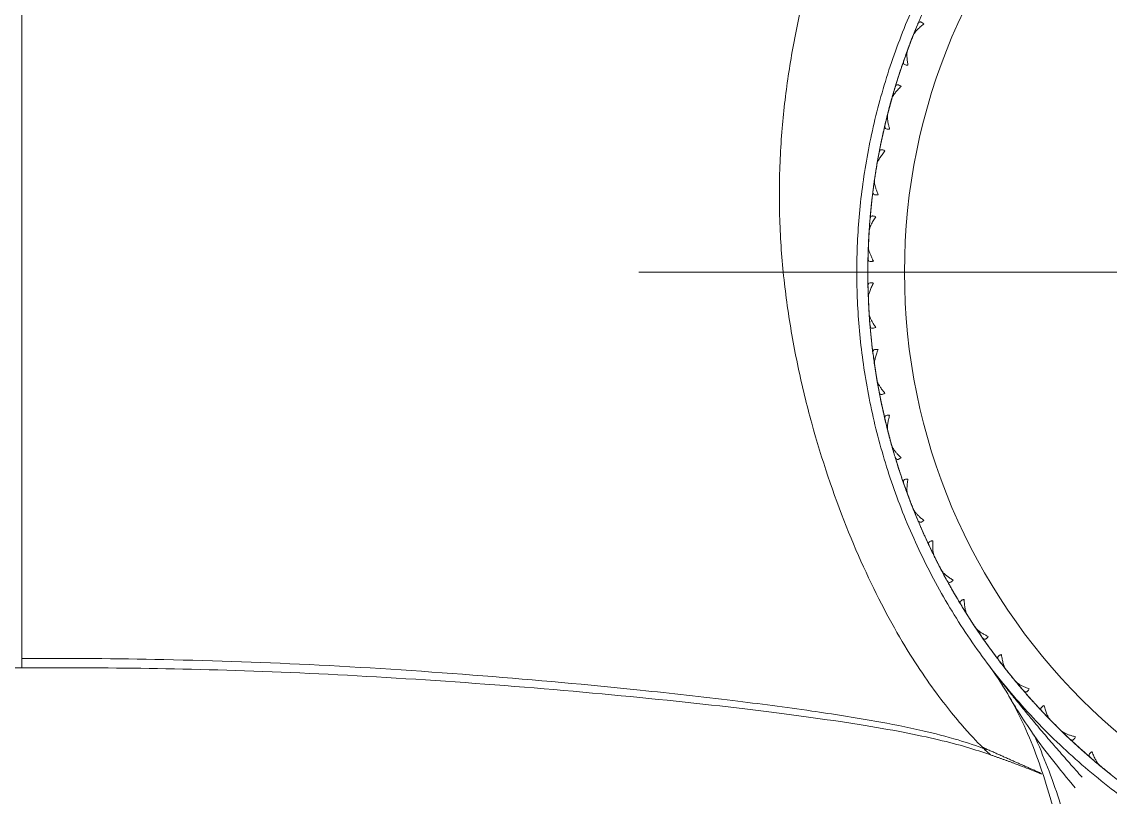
# Model space of a CAD drawing. Extents: x 6453 to 7582, y 0 to 827.
# Drawn here: x 7103.49 to 7133.19, y 202.93 to 224.1 of the extents above; entities that cross this region are included whole.
import ezdxf

# ---------------------------------------------------------------- set-up
doc = ezdxf.new("R2010")
doc.units = 0
doc.header["$LTSCALE"] = 30
doc.header["$MEASUREMENT"] = 0
doc.linetypes.add('CENTER', pattern=[2, 1.25, -0.25, 0.25, -0.25])
doc.layers.add('1', color=7, linetype='CONTINUOUS')
doc.layers.add('DEF_LAYER_ASSEM_MEMBER', color=7, linetype='CONTINUOUS')

msp = doc.modelspace()

# ---------------------------------------------------------------- linework, layer by layer
at = {"layer": '1', "color": 7, "linetype": 'Continuous', "lineweight": 13}
msp.add_line((7127.572, 217.263), (7126.572, 217.263), dxfattribs=at)
for start, end in [(0, 180), (180, 0)]:
    msp.add_arc((7144.072, 217.263), 16.5, start, end, dxfattribs=at)
at = {"layer": '1', "color": 7, "linetype": 'Continuous', "lineweight": 18}
for start, end in [(157.3819, 196.605), (197.1478, 202.6519), (203.1384, 204.9862), (205.3884, 208.6087), (209.1487, 216.8494), (217.3894, 220.6097), (221.1469, 222.975), (223.3463, 232.6106)]:
    msp.add_arc((7144.072, 217.263), 17.5, start, end, dxfattribs=at)
at = {"layer": '1', "color": 7, "linetype": 'Continuous', "lineweight": 13}
for points, knots in [([(7124.235, 221.19), (7124.278, 221.705), (7124.34, 222.216), (7124.493, 223.224), (7124.585, 223.721), (7124.794, 224.698), (7124.911, 225.178), (7125.167, 226.118), (7125.306, 226.578), (7125.6, 227.473), (7125.756, 227.908), (7125.999, 228.54), (7126.081, 228.747), (7126.249, 229.154), (7126.504, 229.752), (7126.768, 230.314), (7127.035, 230.845), (7127.124, 231.017), (7127.302, 231.351), (7127.481, 231.674), (7127.658, 231.974), (7127.834, 232.263), (7127.92, 232.401), (7128.091, 232.666), (7128.175, 232.793), (7128.34, 233.035), (7128.421, 233.15), (7128.656, 233.478), (7128.804, 233.674), (7129.079, 234.024), (7129.206, 234.178), (7129.548, 234.579), (7129.724, 234.767), (7129.96, 235.009), (7130.02, 235.063), (7130.02, 235.063)], [0, 0, 0, 0, 0.0625, 0.0625, 0.125, 0.125, 0.1875, 0.1875, 0.25, 0.25, 0.3125, 0.3125, 0.34375, 0.34375, 0.375, 0.4375, 0.4375, 0.46875, 0.46875, 0.5, 0.53125, 0.53125, 0.5625, 0.5625, 0.59375, 0.59375, 0.625, 0.625, 0.6875, 0.6875, 0.75, 0.75, 0.875, 0.875, 1, 1, 1, 1]), ([(7103.491, 234.812), (7103.491, 234.804), (7103.491, 234.618), (7103.491, 234.06), (7103.491, 232.951), (7103.491, 231.835), (7103.491, 230.576), (7103.491, 228.759), (7103.491, 226.685), (7103.491, 224.921), (7103.491, 223.557), (7103.491, 222.167), (7103.491, 220.997), (7103.491, 220.061), (7103.491, 219.128), (7103.491, 217.969), (7103.491, 216.605), (7103.491, 214.841), (7103.491, 212.767), (7103.491, 210.95), (7103.491, 209.691), (7103.491, 208.575), (7103.491, 207.466), (7103.491, 206.908), (7103.491, 206.722), (7103.491, 206.714)], [0, 0, 0, 0, 0.00316, 0.074138, 0.145115, 0.180603, 0.216092, 0.287069, 0.358047, 0.393535, 0.429024, 0.464512, 0.500001, 0.517745, 0.53549, 0.570978, 0.606467, 0.641956, 0.712933, 0.78391, 0.819399, 0.854887, 0.925865, 0.996842, 1, 1, 1, 1]), ([(7129.69, 204.301), (7129.554, 204.436), (7129.152, 204.854), (7128.382, 205.816), (7127.653, 206.922), (7126.894, 208.242), (7125.956, 210.259), (7125.154, 212.619), (7124.656, 214.653), (7124.373, 216.239), (7124.221, 217.598), (7124.163, 218.703), (7124.151, 219.81), (7124.189, 220.641), (7124.235, 221.19)], [0, 0, 0, 0, 0.126046, 0.260507, 0.327738, 0.394969, 0.529431, 0.663892, 0.731123, 0.798354, 0.865585, 0.8992, 0.932816, 1, 1, 1, 1]), ([(7129.922, 204.082), (7129.922, 204.081), (7129.889, 204.109), (7129.795, 204.198), (7129.737, 204.254)], [0, 0, 0, 0, 0.528376, 1, 1, 1, 1])]:
    msp.add_open_spline(points, degree=3, knots=knots, dxfattribs=at)
at = {"layer": '1', "color": 7, "linetype": 'Continuous', "lineweight": 18}
msp.add_rational_spline([(7144.071, 199.463), (7126.272, 199.464), (7126.272, 217.264), (7126.272, 235.063), (7144.072, 235.063)], [1, 0.707115444156, 1, 0.707115444156, 1], degree=2, knots=[0, 0, 0, 0.5, 0.5, 1, 1, 1], dxfattribs=at)
for points, weights in [([(7127.935, 224.035), (7128.081, 224.383), (7128.242, 224.724)], [1, 0.999767428635, 1]), ([(7127.659, 223.336), (7127.733, 223.535), (7127.812, 223.732)], [1, 0.999926457479, 1]), ([(7127.316, 222.311), (7127.425, 222.672), (7127.549, 223.029)], [1, 0.999767428635, 1]), ([(7127.115, 221.587), (7127.167, 221.793), (7127.224, 221.997)], [1, 0.999926457479, 1]), ([(7126.88, 220.532), (7126.95, 220.903), (7127.037, 221.27)], [1, 0.999767428635, 1]), ([(7126.756, 219.791), (7126.786, 220.001), (7126.822, 220.21)], [1, 0.999926457479, 1]), ([(7126.632, 218.717), (7126.664, 219.093), (7126.711, 219.467)], [1, 0.999767428635, 1]), ([(7126.586, 217.967), (7126.595, 218.179), (7126.608, 218.391)], [1, 0.999926457478, 1]), ([(7126.572, 217.263), (7126.572, 217.452), (7126.576, 217.641)], [1, 0.999941855468, 1]), ([(7126.572, 217.263), (7126.572, 217.075), (7126.576, 216.886)], [1, 0.999941855468, 1]), ([(7126.586, 216.559), (7126.595, 216.347), (7126.608, 216.136)], [1, 0.999926457478, 1]), ([(7126.632, 215.81), (7126.664, 215.434), (7126.711, 215.059)], [1, 0.999767428635, 1]), ([(7126.756, 214.736), (7126.786, 214.525), (7126.822, 214.316)], [1, 0.999926457479, 1]), ([(7126.88, 213.995), (7126.95, 213.624), (7127.037, 213.257)], [1, 0.999767428635, 1]), ([(7127.115, 212.939), (7127.167, 212.734), (7127.224, 212.529)], [1, 0.999926457479, 1]), ([(7127.316, 212.216), (7127.425, 211.854), (7127.549, 211.498)], [1, 0.999767428635, 1]), ([(7127.659, 211.19), (7127.733, 210.991), (7127.812, 210.794)], [1, 0.999926457479, 1]), ([(7127.935, 210.492), (7128.081, 210.144), (7128.242, 209.802)], [1, 0.999767428635, 1]), ([(7128.384, 209.508), (7128.478, 209.318), (7128.577, 209.13)], [1, 0.999926457479, 1]), ([(7128.731, 208.842), (7128.913, 208.511), (7129.109, 208.188)], [1, 0.999767428635, 1]), ([(7129.281, 207.911), (7129.394, 207.731), (7129.512, 207.555)], [1, 0.999926457478, 1]), ([(7129.696, 207.285), (7129.911, 206.975), (7130.139, 206.674)], [1, 0.999767428635, 1]), ([(7130.339, 206.416), (7130.471, 206.249), (7130.606, 206.086)], [1, 0.999926457479, 1]), ([(7130.817, 205.837), (7131.064, 205.551), (7131.323, 205.276)], [1, 0.999767428635, 1]), ([(7131.548, 205.04), (7131.697, 204.888), (7131.849, 204.74)], [1, 0.999926457479, 1]), ([(7132.084, 204.514), (7132.359, 204.255), (7132.645, 204.009)], [1, 0.999767428635, 1]), ([(7132.895, 203.798), (7133.058, 203.662), (7133.225, 203.531)], [1, 0.999926457479, 1])]:
    msp.add_rational_spline(points, weights, degree=2, dxfattribs=at)
for points, degree in [([(7127.793, 223.687), (7127.817, 223.745), (7127.863, 223.862), (7127.911, 223.977), (7127.935, 224.035)], 3), ([(7127.734, 223.535), (7127.754, 223.585), (7127.773, 223.635), (7127.793, 223.685)], 3), ([(7127.549, 223.029), (7127.57, 223.088), (7127.612, 223.207), (7127.655, 223.324), (7127.677, 223.382)], 3), ([(7127.659, 223.336), (7127.653, 223.318), (7127.643, 223.274), (7127.638, 223.196), (7127.642, 223.108), (7127.652, 223.014), (7127.662, 222.948), (7127.668, 222.914)], 3), ([(7127.677, 223.383), (7127.696, 223.434), (7127.715, 223.484), (7127.734, 223.535)], 3), ([(7127.428, 222.671), (7127.445, 222.722), (7127.462, 222.773), (7127.479, 222.824)], 3), ([(7127.479, 222.825), (7127.487, 222.849), (7127.496, 222.874), (7127.504, 222.898)], 3), ([(7127.338, 222.385), (7127.352, 222.429), (7127.365, 222.473), (7127.379, 222.517)], 3), ([(7127.35, 222.422), (7127.358, 222.449), (7127.366, 222.475), (7127.375, 222.502)], 3), ([(7127.38, 222.519), (7127.396, 222.57), (7127.412, 222.621), (7127.428, 222.671)], 3), ([(7127.211, 221.95), (7127.228, 222.011), (7127.262, 222.132), (7127.298, 222.251), (7127.316, 222.311)], 3), ([(7127.168, 221.793), (7127.182, 221.845), (7127.197, 221.897), (7127.211, 221.949)], 3), ([(7127.037, 221.27), (7127.051, 221.331), (7127.081, 221.453), (7127.111, 221.575), (7127.127, 221.635)], 3), ([(7127.115, 221.587), (7127.11, 221.568), (7127.105, 221.524), (7127.108, 221.445), (7127.121, 221.358), (7127.141, 221.266), (7127.158, 221.202), (7127.167, 221.168)], 3), ([(7127.127, 221.637), (7127.141, 221.689), (7127.154, 221.741), (7127.168, 221.793)], 3), ([(7126.954, 220.902), (7126.965, 220.954), (7126.977, 221.006), (7126.988, 221.057)], 3), ([(7126.989, 221.06), (7126.994, 221.085), (7127, 221.11), (7127.006, 221.135)], 3), ([(7126.894, 220.607), (7126.903, 220.653), (7126.912, 220.698), (7126.921, 220.743)], 3), ([(7126.902, 220.646), (7126.907, 220.673), (7126.913, 220.701), (7126.918, 220.728)], 3), ([(7126.922, 220.743), (7126.932, 220.796), (7126.943, 220.849), (7126.954, 220.902)], 3), ([(7126.814, 220.162), (7126.824, 220.223), (7126.845, 220.346), (7126.868, 220.47), (7126.88, 220.532)], 3), ([(7126.787, 220.001), (7126.796, 220.054), (7126.805, 220.108), (7126.814, 220.161)], 3), ([(7126.711, 219.467), (7126.719, 219.53), (7126.736, 219.654), (7126.754, 219.778), (7126.763, 219.84)], 3), ([(7126.756, 219.791), (7126.753, 219.772), (7126.752, 219.727), (7126.764, 219.649), (7126.786, 219.564), (7126.815, 219.475), (7126.839, 219.412), (7126.852, 219.38)], 3), ([(7126.763, 219.84), (7126.771, 219.894), (7126.779, 219.947), (7126.787, 220.001)], 3), ([(7126.668, 219.093), (7126.673, 219.146), (7126.679, 219.2), (7126.685, 219.253)], 3), ([(7126.686, 219.254), (7126.688, 219.279), (7126.691, 219.305), (7126.695, 219.331)], 3), ([(7126.639, 218.794), (7126.643, 218.84), (7126.647, 218.885), (7126.652, 218.931)], 3), ([(7126.643, 218.833), (7126.645, 218.86), (7126.648, 218.888), (7126.65, 218.916)], 3), ([(7126.652, 218.932), (7126.657, 218.985), (7126.662, 219.039), (7126.668, 219.093)], 3), ([(7126.605, 218.342), (7126.609, 218.404), (7126.617, 218.529), (7126.627, 218.654), (7126.632, 218.717)], 3), ([(7126.596, 218.179), (7126.599, 218.233), (7126.602, 218.287), (7126.605, 218.341)], 3), ([(7126.576, 217.641), (7126.577, 217.704), (7126.581, 217.829), (7126.586, 217.954), (7126.588, 218.016)], 3), ([(7126.588, 218.017), (7126.591, 218.071), (7126.593, 218.125), (7126.596, 218.179)], 3), ([(7126.586, 217.967), (7126.585, 217.947), (7126.59, 217.903), (7126.61, 217.827), (7126.64, 217.744), (7126.678, 217.659), (7126.709, 217.599), (7126.725, 217.568)], 3), ([(7126.572, 217.263), (7126.572, 217.317), (7126.572, 217.37), (7126.573, 217.423)], 3), ([(7126.573, 217.425), (7126.573, 217.43), (7126.573, 217.435), (7126.573, 217.44)], 3), ([(7126.578, 216.793), (7126.576, 216.896), (7126.574, 216.999), (7126.573, 217.101)], 3), ([(7126.588, 216.51), (7126.586, 216.572), (7126.581, 216.697), (7126.577, 216.823), (7126.576, 216.886)], 3), ([(7126.596, 216.347), (7126.593, 216.402), (7126.591, 216.456), (7126.588, 216.509)], 3), ([(7126.605, 216.185), (7126.602, 216.239), (7126.599, 216.293), (7126.596, 216.347)], 3), ([(7126.632, 215.81), (7126.627, 215.873), (7126.617, 215.998), (7126.609, 216.122), (7126.605, 216.185)], 3), ([(7126.608, 216.136), (7126.61, 216.116), (7126.619, 216.072), (7126.646, 215.999), (7126.685, 215.92), (7126.732, 215.838), (7126.769, 215.782), (7126.788, 215.753)], 3), ([(7126.652, 215.595), (7126.648, 215.631), (7126.645, 215.667), (7126.642, 215.703)], 3), ([(7126.651, 215.599), (7126.648, 215.63), (7126.645, 215.662), (7126.643, 215.694)], 3), ([(7126.668, 215.434), (7126.662, 215.487), (7126.657, 215.54), (7126.652, 215.593)], 3), ([(7126.671, 215.408), (7126.67, 215.417), (7126.669, 215.425), (7126.668, 215.434)], 3), ([(7126.723, 214.967), (7126.71, 215.069), (7126.697, 215.171), (7126.686, 215.273)], 3), ([(7126.763, 214.687), (7126.753, 214.749), (7126.736, 214.874), (7126.719, 214.998), (7126.711, 215.059)], 3), ([(7126.787, 214.526), (7126.779, 214.579), (7126.771, 214.633), (7126.763, 214.686)], 3), ([(7126.814, 214.365), (7126.805, 214.419), (7126.796, 214.472), (7126.787, 214.526)], 3), ([(7126.88, 213.995), (7126.868, 214.057), (7126.845, 214.18), (7126.824, 214.303), (7126.814, 214.365)], 3), ([(7126.822, 214.316), (7126.825, 214.297), (7126.839, 214.254), (7126.874, 214.184), (7126.921, 214.11), (7126.976, 214.034), (7127.018, 213.981), (7127.04, 213.955)], 3), ([(7126.921, 213.784), (7126.914, 213.818), (7126.907, 213.853), (7126.901, 213.888)], 3), ([(7126.921, 213.787), (7126.914, 213.818), (7126.908, 213.849), (7126.902, 213.881)], 3), ([(7126.954, 213.625), (7126.943, 213.677), (7126.933, 213.729), (7126.922, 213.781)], 3), ([(7126.96, 213.599), (7126.958, 213.608), (7126.956, 213.616), (7126.954, 213.625)], 3), ([(7127.058, 213.166), (7127.034, 213.266), (7127.011, 213.366), (7126.989, 213.466)], 3), ([(7127.127, 212.892), (7127.111, 212.953), (7127.08, 213.075), (7127.051, 213.196), (7127.037, 213.257)], 3), ([(7127.168, 212.734), (7127.154, 212.786), (7127.14, 212.839), (7127.127, 212.891)], 3), ([(7127.211, 212.577), (7127.197, 212.63), (7127.182, 212.682), (7127.168, 212.734)], 3), ([(7127.316, 212.216), (7127.298, 212.276), (7127.262, 212.396), (7127.228, 212.517), (7127.211, 212.577)], 3), ([(7127.224, 212.529), (7127.23, 212.51), (7127.248, 212.469), (7127.29, 212.403), (7127.345, 212.334), (7127.407, 212.264), (7127.455, 212.217), (7127.479, 212.193)], 3), ([(7127.379, 212.01), (7127.368, 212.044), (7127.358, 212.078), (7127.347, 212.112)], 3), ([(7127.378, 212.013), (7127.369, 212.043), (7127.359, 212.074), (7127.35, 212.104)], 3), ([(7127.428, 211.855), (7127.412, 211.906), (7127.396, 211.957), (7127.38, 212.007)], 3), ([(7127.437, 211.831), (7127.434, 211.839), (7127.431, 211.847), (7127.428, 211.855)], 3), ([(7127.58, 211.41), (7127.545, 211.507), (7127.512, 211.604), (7127.479, 211.701)], 3), ([(7127.677, 211.144), (7127.655, 211.203), (7127.611, 211.321), (7127.569, 211.439), (7127.549, 211.498)], 3), ([(7127.734, 210.992), (7127.715, 211.042), (7127.696, 211.093), (7127.677, 211.144)], 3), ([(7127.793, 210.84), (7127.773, 210.891), (7127.754, 210.941), (7127.734, 210.992)], 3), ([(7127.935, 210.492), (7127.911, 210.55), (7127.863, 210.666), (7127.816, 210.782), (7127.793, 210.84)], 3), ([(7127.812, 210.794), (7127.819, 210.776), (7127.841, 210.737), (7127.89, 210.676), (7127.951, 210.613), (7128.021, 210.55), (7128.073, 210.507), (7128.1, 210.486)], 3), ([(7128.02, 210.294), (7128.005, 210.326), (7127.991, 210.359), (7127.978, 210.392)], 3), ([(7128.018, 210.297), (7128.006, 210.326), (7127.993, 210.355), (7127.981, 210.385)], 3), ([(7128.085, 210.145), (7128.063, 210.194), (7128.042, 210.243), (7128.021, 210.291)], 3), ([(7128.096, 210.122), (7128.092, 210.13), (7128.088, 210.137), (7128.085, 210.145)], 3), ([(7128.282, 209.718), (7128.238, 209.811), (7128.194, 209.904), (7128.152, 209.998)], 3), ([(7128.406, 209.464), (7128.378, 209.521), (7128.322, 209.634), (7128.269, 209.746), (7128.242, 209.802)], 3), ([(7128.479, 209.318), (7128.455, 209.367), (7128.43, 209.415), (7128.406, 209.463)], 3), ([(7128.554, 209.174), (7128.529, 209.222), (7128.504, 209.27), (7128.479, 209.318)], 3), ([(7128.731, 208.842), (7128.701, 208.897), (7128.641, 209.008), (7128.583, 209.118), (7128.554, 209.174)], 3), ([(7128.577, 209.13), (7128.586, 209.112), (7128.612, 209.076), (7128.667, 209.02), (7128.735, 208.964), (7128.811, 208.909), (7128.867, 208.872), (7128.896, 208.854)], 3), ([(7128.836, 208.654), (7128.819, 208.685), (7128.801, 208.716), (7128.784, 208.747)], 3), ([(7128.835, 208.657), (7128.819, 208.685), (7128.803, 208.712), (7128.788, 208.74)], 3), ([(7128.917, 208.513), (7128.89, 208.559), (7128.864, 208.606), (7128.837, 208.652)], 3), ([(7128.93, 208.491), (7128.925, 208.498), (7128.921, 208.506), (7128.917, 208.513)], 3), ([(7129.157, 208.109), (7129.103, 208.197), (7129.05, 208.285), (7128.998, 208.373)], 3), ([(7129.307, 207.869), (7129.273, 207.923), (7129.206, 208.029), (7129.141, 208.135), (7129.109, 208.188)], 3), ([(7129.395, 207.732), (7129.366, 207.778), (7129.336, 207.823), (7129.307, 207.869)], 3), ([(7129.484, 207.596), (7129.454, 207.642), (7129.425, 207.687), (7129.395, 207.732)], 3), ([(7129.696, 207.285), (7129.66, 207.336), (7129.589, 207.44), (7129.519, 207.544), (7129.485, 207.596)], 3), ([(7129.512, 207.555), (7129.523, 207.538), (7129.552, 207.505), (7129.613, 207.455), (7129.686, 207.406), (7129.768, 207.359), (7129.827, 207.329), (7129.858, 207.314)], 3), ([(7129.819, 207.109), (7129.799, 207.138), (7129.778, 207.167), (7129.758, 207.195)], 3), ([(7129.818, 207.111), (7129.799, 207.137), (7129.781, 207.163), (7129.762, 207.189)], 3), ([(7129.914, 206.977), (7129.883, 207.02), (7129.852, 207.063), (7129.821, 207.106)], 3), ([(7129.929, 206.956), (7129.924, 206.963), (7129.919, 206.97), (7129.914, 206.977)], 3), ([(7130.196, 206.6), (7130.133, 206.682), (7130.071, 206.764), (7130.01, 206.846)], 3), ([(7103.491, 206.463), (7088.491, 206.463)], 1), ([(7130.37, 206.377), (7130.331, 206.426), (7130.254, 206.524), (7130.177, 206.624), (7130.139, 206.674)], 3), ([(7132.422, 203.47), (7131.115, 204.921), (7130.114, 206.217)], 2), ([(7130.608, 205.59), (7130.349, 205.906), (7130.116, 206.214)], 2), ([(7130.472, 206.25), (7130.438, 206.292), (7130.404, 206.334), (7130.37, 206.377)], 3), ([(7130.575, 206.124), (7130.54, 206.166), (7130.506, 206.208), (7130.472, 206.25)], 3), ([(7130.817, 205.837), (7130.776, 205.884), (7130.695, 205.98), (7130.615, 206.076), (7130.575, 206.124)], 3), ([(7130.606, 206.086), (7130.619, 206.071), (7130.652, 206.041), (7130.718, 205.998), (7130.796, 205.957), (7130.881, 205.918), (7130.944, 205.894), (7130.976, 205.882)], 3), ([(7130.959, 205.675), (7130.935, 205.701), (7130.912, 205.728), (7130.888, 205.755)], 3), ([(7130.956, 205.678), (7130.935, 205.702), (7130.914, 205.725), (7130.894, 205.749)], 3), ([(7131.067, 205.553), (7131.031, 205.593), (7130.996, 205.633), (7130.961, 205.672)], 3), ([(7131.084, 205.534), (7131.078, 205.541), (7131.073, 205.547), (7131.067, 205.553)], 3), ([(7131.386, 205.208), (7131.315, 205.283), (7131.245, 205.358), (7131.176, 205.433)], 3), ([(7131.583, 205.005), (7131.539, 205.05), (7131.451, 205.14), (7131.365, 205.23), (7131.323, 205.276)], 3), ([(7131.698, 204.889), (7131.659, 204.927), (7131.621, 204.966), (7131.583, 205.004)], 3), ([(7131.813, 204.775), (7131.774, 204.813), (7131.736, 204.851), (7131.698, 204.889)], 3), ([(7132.084, 204.514), (7132.039, 204.557), (7131.948, 204.643), (7131.858, 204.731), (7131.813, 204.774)], 3), ([(7131.849, 204.74), (7131.863, 204.726), (7131.898, 204.7), (7131.968, 204.663), (7132.05, 204.631), (7132.139, 204.602), (7132.204, 204.584), (7132.238, 204.576)], 3), ([(7132.242, 204.367), (7132.216, 204.391), (7132.19, 204.416), (7132.164, 204.44)], 3), ([(7132.239, 204.37), (7132.216, 204.392), (7132.193, 204.413), (7132.17, 204.434)], 3), ([(7132.362, 204.258), (7132.323, 204.294), (7132.283, 204.33), (7132.244, 204.365)], 3), ([(7129.699, 204.292), (7130.525, 203.92), (7131.307, 203.577)], 2), ([(7132.381, 204.241), (7132.375, 204.247), (7132.369, 204.252), (7132.362, 204.258)], 3), ([(7132.716, 203.948), (7132.638, 204.015), (7132.56, 204.082), (7132.483, 204.15)], 3), ([(7132.933, 203.766), (7132.884, 203.807), (7132.787, 203.887), (7132.692, 203.968), (7132.645, 204.009)], 3), ([(7133.059, 203.663), (7133.017, 203.697), (7132.975, 203.732), (7132.933, 203.766)], 3), ([(7133.186, 203.562), (7133.143, 203.595), (7133.101, 203.629), (7133.059, 203.663)], 3)]:
    msp.add_open_spline(points, degree=degree, dxfattribs=at)
for points, knots in [([(7127.812, 223.732), (7127.82, 223.754), (7127.834, 223.777), (7127.86, 223.813), (7127.87, 223.826), (7127.887, 223.845), (7127.892, 223.851), (7127.904, 223.864), (7127.91, 223.871), (7127.942, 223.904), (7127.97, 223.931), (7128.031, 223.985), (7128.065, 224.013), (7128.1, 224.04)], [0, 0, 0, 0, 0.25, 0.25, 0.375, 0.375, 0.4375, 0.4375, 0.5, 0.5, 0.75, 0.75, 1, 1, 1, 1]), ([(7128.1, 224.04), (7128.081, 224.059), (7128.063, 224.072), (7128.038, 224.086), (7128.03, 224.089), (7128.014, 224.093), (7128.007, 224.094), (7127.986, 224.092), (7127.973, 224.087), (7127.957, 224.072), (7127.952, 224.066), (7127.943, 224.052), (7127.939, 224.044), (7127.935, 224.035)], [0, 0, 0, 0, 0.25, 0.25, 0.375, 0.375, 0.5, 0.5, 0.75, 0.75, 0.875, 0.875, 1, 1, 1, 1]), ([(7127.549, 223.029), (7127.543, 223.011), (7127.54, 222.994), (7127.542, 222.972), (7127.544, 222.966), (7127.548, 222.956), (7127.549, 222.953), (7127.553, 222.947), (7127.555, 222.945), (7127.568, 222.932), (7127.582, 222.925), (7127.61, 222.918), (7127.62, 222.916), (7127.637, 222.914), (7127.643, 222.914), (7127.655, 222.914), (7127.661, 222.914), (7127.668, 222.914)], [0, 0, 0, 0, 0.25, 0.25, 0.375, 0.375, 0.4375, 0.4375, 0.5, 0.5, 0.75, 0.75, 0.875, 0.875, 0.9375, 0.9375, 1, 1, 1, 1]), ([(7127.38, 222.52), (7127.383, 222.529), (7127.399, 222.579), (7127.415, 222.629), (7127.428, 222.671)], [0, 0, 0, 0, 0.176041, 1, 1, 1, 1]), ([(7127.224, 221.997), (7127.231, 222.02), (7127.242, 222.044), (7127.265, 222.083), (7127.273, 222.096), (7127.287, 222.117), (7127.292, 222.124), (7127.303, 222.138), (7127.308, 222.145), (7127.336, 222.181), (7127.361, 222.211), (7127.417, 222.272), (7127.447, 222.302), (7127.479, 222.334)], [0, 0, 0, 0, 0.25, 0.25, 0.375, 0.375, 0.4375, 0.4375, 0.5, 0.5, 0.75, 0.75, 1, 1, 1, 1]), ([(7127.479, 222.334), (7127.459, 222.35), (7127.439, 222.362), (7127.413, 222.372), (7127.404, 222.375), (7127.388, 222.377), (7127.381, 222.377), (7127.36, 222.373), (7127.348, 222.366), (7127.334, 222.35), (7127.329, 222.343), (7127.322, 222.328), (7127.319, 222.32), (7127.316, 222.311)], [0, 0, 0, 0, 0.25, 0.25, 0.375, 0.375, 0.5, 0.5, 0.75, 0.75, 0.875, 0.875, 1, 1, 1, 1]), ([(7127.037, 221.27), (7127.032, 221.251), (7127.031, 221.235), (7127.036, 221.213), (7127.038, 221.207), (7127.043, 221.198), (7127.045, 221.195), (7127.05, 221.19), (7127.052, 221.187), (7127.066, 221.176), (7127.081, 221.17), (7127.109, 221.166), (7127.119, 221.165), (7127.136, 221.165), (7127.142, 221.166), (7127.154, 221.167), (7127.161, 221.168), (7127.167, 221.168)], [0, 0, 0, 0, 0.25, 0.25, 0.375, 0.375, 0.4375, 0.4375, 0.5, 0.5, 0.75, 0.75, 0.875, 0.875, 0.9375, 0.9375, 1, 1, 1, 1]), ([(7126.922, 220.746), (7126.924, 220.755), (7126.935, 220.807), (7126.945, 220.859), (7126.954, 220.902)], [0, 0, 0, 0, 0.178099, 1, 1, 1, 1]), ([(7126.822, 220.21), (7126.826, 220.233), (7126.834, 220.259), (7126.853, 220.3), (7126.86, 220.314), (7126.872, 220.336), (7126.876, 220.344), (7126.885, 220.359), (7126.889, 220.366), (7126.913, 220.405), (7126.936, 220.437), (7126.984, 220.503), (7127.011, 220.537), (7127.04, 220.572)], [0, 0, 0, 0, 0.25, 0.25, 0.375, 0.375, 0.4375, 0.4375, 0.5, 0.5, 0.75, 0.75, 1, 1, 1, 1]), ([(7127.04, 220.572), (7127.018, 220.585), (7126.998, 220.595), (7126.97, 220.603), (7126.961, 220.604), (7126.945, 220.605), (7126.938, 220.604), (7126.917, 220.598), (7126.906, 220.59), (7126.894, 220.572), (7126.89, 220.565), (7126.884, 220.55), (7126.882, 220.541), (7126.88, 220.532)], [0, 0, 0, 0, 0.25, 0.25, 0.375, 0.375, 0.5, 0.5, 0.75, 0.75, 0.875, 0.875, 1, 1, 1, 1]), ([(7126.711, 219.467), (7126.709, 219.448), (7126.71, 219.432), (7126.716, 219.411), (7126.719, 219.404), (7126.725, 219.396), (7126.727, 219.394), (7126.732, 219.389), (7126.735, 219.387), (7126.75, 219.377), (7126.765, 219.372), (7126.794, 219.371), (7126.804, 219.372), (7126.821, 219.374), (7126.827, 219.375), (7126.839, 219.377), (7126.845, 219.378), (7126.852, 219.38)], [0, 0, 0, 0, 0.25, 0.25, 0.375, 0.375, 0.4375, 0.4375, 0.5, 0.5, 0.75, 0.75, 0.875, 0.875, 0.9375, 0.9375, 1, 1, 1, 1]), ([(7126.652, 218.934), (7126.653, 218.944), (7126.658, 218.996), (7126.663, 219.049), (7126.668, 219.093)], [0, 0, 0, 0, 0.176955, 1, 1, 1, 1]), ([(7126.608, 218.391), (7126.61, 218.414), (7126.616, 218.44), (7126.63, 218.483), (7126.635, 218.498), (7126.645, 218.521), (7126.648, 218.529), (7126.655, 218.545), (7126.659, 218.553), (7126.679, 218.594), (7126.698, 218.629), (7126.739, 218.699), (7126.763, 218.736), (7126.788, 218.773)], [0, 0, 0, 0, 0.25, 0.25, 0.375, 0.375, 0.4375, 0.4375, 0.5, 0.5, 0.75, 0.75, 1, 1, 1, 1]), ([(7126.788, 218.773), (7126.764, 218.785), (7126.743, 218.792), (7126.715, 218.797), (7126.706, 218.797), (7126.69, 218.796), (7126.682, 218.795), (7126.663, 218.787), (7126.653, 218.778), (7126.642, 218.759), (7126.639, 218.751), (7126.635, 218.735), (7126.633, 218.726), (7126.632, 218.717)], [0, 0, 0, 0, 0.25, 0.25, 0.375, 0.375, 0.5, 0.5, 0.75, 0.75, 0.875, 0.875, 1, 1, 1, 1]), ([(7126.576, 217.641), (7126.576, 217.621), (7126.578, 217.605), (7126.587, 217.585), (7126.59, 217.579), (7126.597, 217.571), (7126.6, 217.569), (7126.605, 217.565), (7126.608, 217.563), (7126.624, 217.555), (7126.64, 217.552), (7126.668, 217.554), (7126.678, 217.555), (7126.695, 217.559), (7126.701, 217.561), (7126.712, 217.564), (7126.718, 217.566), (7126.725, 217.568)], [0, 0, 0, 0, 0.25, 0.25, 0.375, 0.375, 0.4375, 0.4375, 0.5, 0.5, 0.75, 0.75, 0.875, 0.875, 0.9375, 0.9375, 1, 1, 1, 1]), ([(7126.576, 216.886), (7126.576, 216.905), (7126.578, 216.922), (7126.587, 216.942), (7126.59, 216.948), (7126.597, 216.955), (7126.6, 216.958), (7126.605, 216.962), (7126.608, 216.964), (7126.624, 216.972), (7126.64, 216.975), (7126.668, 216.973), (7126.678, 216.971), (7126.695, 216.968), (7126.701, 216.966), (7126.712, 216.962), (7126.718, 216.96), (7126.725, 216.958)], [0, 0, 0, 0, 0.25, 0.25, 0.375, 0.375, 0.4375, 0.4375, 0.5, 0.5, 0.75, 0.75, 0.875, 0.875, 0.9375, 0.9375, 1, 1, 1, 1]), ([(7126.725, 216.958), (7126.703, 216.918), (7126.684, 216.88), (7126.65, 216.805), (7126.635, 216.769), (7126.617, 216.718), (7126.611, 216.701), (7126.602, 216.669), (7126.598, 216.654), (7126.588, 216.609), (7126.585, 216.583), (7126.586, 216.559)], [0, 0, 0, 0, 0.25, 0.25, 0.5, 0.5, 0.625, 0.625, 0.75, 0.75, 1, 1, 1, 1]), ([(7126.788, 215.753), (7126.764, 215.742), (7126.743, 215.735), (7126.715, 215.73), (7126.706, 215.729), (7126.69, 215.73), (7126.682, 215.732), (7126.663, 215.74), (7126.653, 215.749), (7126.642, 215.768), (7126.639, 215.775), (7126.635, 215.791), (7126.633, 215.8), (7126.632, 215.81)], [0, 0, 0, 0, 0.25, 0.25, 0.375, 0.375, 0.5, 0.5, 0.75, 0.75, 0.875, 0.875, 1, 1, 1, 1]), ([(7126.668, 215.434), (7126.663, 215.477), (7126.658, 215.53), (7126.653, 215.583), (7126.652, 215.592)], [0, 0, 0, 0, 0.818056, 1, 1, 1, 1]), ([(7126.711, 215.059), (7126.709, 215.078), (7126.71, 215.095), (7126.716, 215.116), (7126.719, 215.122), (7126.725, 215.13), (7126.727, 215.133), (7126.732, 215.138), (7126.735, 215.14), (7126.75, 215.15), (7126.765, 215.154), (7126.794, 215.155), (7126.804, 215.155), (7126.821, 215.153), (7126.827, 215.152), (7126.839, 215.149), (7126.845, 215.148), (7126.852, 215.147)], [0, 0, 0, 0, 0.25, 0.25, 0.375, 0.375, 0.4375, 0.4375, 0.5, 0.5, 0.75, 0.75, 0.875, 0.875, 0.9375, 0.9375, 1, 1, 1, 1]), ([(7126.852, 215.147), (7126.835, 215.105), (7126.82, 215.064), (7126.794, 214.987), (7126.783, 214.949), (7126.77, 214.897), (7126.766, 214.879), (7126.76, 214.846), (7126.757, 214.83), (7126.752, 214.785), (7126.752, 214.758), (7126.756, 214.736)], [0, 0, 0, 0, 0.25, 0.25, 0.5, 0.5, 0.625, 0.625, 0.75, 0.75, 1, 1, 1, 1]), ([(7127.04, 213.955), (7127.018, 213.941), (7126.998, 213.932), (7126.97, 213.924), (7126.961, 213.922), (7126.945, 213.922), (7126.938, 213.922), (7126.917, 213.928), (7126.906, 213.936), (7126.894, 213.954), (7126.89, 213.961), (7126.884, 213.977), (7126.882, 213.985), (7126.88, 213.995)], [0, 0, 0, 0, 0.25, 0.25, 0.375, 0.375, 0.5, 0.5, 0.75, 0.75, 0.875, 0.875, 1, 1, 1, 1]), ([(7126.954, 213.625), (7126.945, 213.667), (7126.935, 213.719), (7126.924, 213.771), (7126.922, 213.781)], [0, 0, 0, 0, 0.818101, 1, 1, 1, 1]), ([(7127.037, 213.257), (7127.032, 213.275), (7127.031, 213.292), (7127.036, 213.313), (7127.038, 213.32), (7127.043, 213.329), (7127.045, 213.332), (7127.05, 213.337), (7127.052, 213.339), (7127.066, 213.351), (7127.081, 213.357), (7127.109, 213.361), (7127.119, 213.361), (7127.136, 213.361), (7127.142, 213.361), (7127.154, 213.36), (7127.161, 213.359), (7127.167, 213.358)], [0, 0, 0, 0, 0.25, 0.25, 0.375, 0.375, 0.4375, 0.4375, 0.5, 0.5, 0.75, 0.75, 0.875, 0.875, 0.9375, 0.9375, 1, 1, 1, 1]), ([(7127.167, 213.358), (7127.155, 213.315), (7127.144, 213.273), (7127.126, 213.193), (7127.119, 213.155), (7127.112, 213.101), (7127.11, 213.083), (7127.107, 213.05), (7127.106, 213.034), (7127.106, 212.989), (7127.109, 212.962), (7127.115, 212.939)], [0, 0, 0, 0, 0.25, 0.25, 0.5, 0.5, 0.625, 0.625, 0.75, 0.75, 1, 1, 1, 1]), ([(7127.479, 212.193), (7127.459, 212.177), (7127.439, 212.165), (7127.413, 212.154), (7127.404, 212.152), (7127.388, 212.15), (7127.381, 212.15), (7127.36, 212.153), (7127.348, 212.16), (7127.334, 212.177), (7127.329, 212.183), (7127.322, 212.198), (7127.319, 212.206), (7127.316, 212.216)], [0, 0, 0, 0, 0.25, 0.25, 0.375, 0.375, 0.5, 0.5, 0.75, 0.75, 0.875, 0.875, 1, 1, 1, 1]), ([(7127.428, 211.855), (7127.415, 211.897), (7127.399, 211.947), (7127.383, 211.998), (7127.38, 212.007)], [0, 0, 0, 0, 0.818121, 1, 1, 1, 1]), ([(7127.549, 211.498), (7127.543, 211.516), (7127.54, 211.532), (7127.542, 211.554), (7127.544, 211.561), (7127.548, 211.57), (7127.549, 211.573), (7127.553, 211.579), (7127.555, 211.582), (7127.568, 211.595), (7127.582, 211.602), (7127.61, 211.609), (7127.62, 211.611), (7127.637, 211.612), (7127.643, 211.612), (7127.655, 211.613), (7127.661, 211.613), (7127.668, 211.612)], [0, 0, 0, 0, 0.25, 0.25, 0.375, 0.375, 0.4375, 0.4375, 0.5, 0.5, 0.75, 0.75, 0.875, 0.875, 0.9375, 0.9375, 1, 1, 1, 1]), ([(7127.668, 211.612), (7127.66, 211.568), (7127.654, 211.525), (7127.644, 211.444), (7127.641, 211.405), (7127.64, 211.351), (7127.64, 211.333), (7127.64, 211.3), (7127.641, 211.284), (7127.646, 211.239), (7127.651, 211.212), (7127.659, 211.19)], [0, 0, 0, 0, 0.25, 0.25, 0.5, 0.5, 0.625, 0.625, 0.75, 0.75, 1, 1, 1, 1]), ([(7128.1, 210.486), (7128.081, 210.468), (7128.063, 210.454), (7128.038, 210.441), (7128.03, 210.438), (7128.014, 210.434), (7128.007, 210.433), (7127.986, 210.434), (7127.973, 210.44), (7127.957, 210.455), (7127.952, 210.461), (7127.943, 210.475), (7127.939, 210.483), (7127.935, 210.492)], [0, 0, 0, 0, 0.25, 0.25, 0.375, 0.375, 0.5, 0.5, 0.75, 0.75, 0.875, 0.875, 1, 1, 1, 1]), ([(7128.085, 210.145), (7128.067, 210.185), (7128.046, 210.233), (7128.025, 210.282), (7128.021, 210.291)], [0, 0, 0, 0, 0.817242, 1, 1, 1, 1]), ([(7128.242, 209.802), (7128.234, 209.82), (7128.23, 209.836), (7128.229, 209.858), (7128.23, 209.865), (7128.233, 209.874), (7128.235, 209.878), (7128.238, 209.884), (7128.24, 209.887), (7128.251, 209.9), (7128.264, 209.909), (7128.291, 209.919), (7128.301, 209.922), (7128.317, 209.925), (7128.323, 209.926), (7128.336, 209.928), (7128.342, 209.928), (7128.349, 209.929)], [0, 0, 0, 0, 0.25, 0.25, 0.375, 0.375, 0.4375, 0.4375, 0.5, 0.5, 0.75, 0.75, 0.875, 0.875, 0.9375, 0.9375, 1, 1, 1, 1]), ([(7128.349, 209.929), (7128.345, 209.884), (7128.344, 209.841), (7128.343, 209.759), (7128.344, 209.72), (7128.348, 209.666), (7128.349, 209.648), (7128.354, 209.615), (7128.357, 209.599), (7128.366, 209.555), (7128.374, 209.529), (7128.384, 209.508)], [0, 0, 0, 0, 0.25, 0.25, 0.5, 0.5, 0.625, 0.625, 0.75, 0.75, 1, 1, 1, 1]), ([(7128.896, 208.854), (7128.879, 208.834), (7128.863, 208.818), (7128.839, 208.802), (7128.831, 208.798), (7128.816, 208.793), (7128.809, 208.791), (7128.788, 208.79), (7128.775, 208.795), (7128.757, 208.808), (7128.751, 208.813), (7128.741, 208.826), (7128.736, 208.834), (7128.731, 208.842)], [0, 0, 0, 0, 0.25, 0.25, 0.375, 0.375, 0.5, 0.5, 0.75, 0.75, 0.875, 0.875, 1, 1, 1, 1]), ([(7128.917, 208.513), (7128.895, 208.551), (7128.869, 208.597), (7128.842, 208.643), (7128.838, 208.651)], [0, 0, 0, 0, 0.817367, 1, 1, 1, 1]), ([(7129.109, 208.188), (7129.099, 208.205), (7129.093, 208.221), (7129.09, 208.242), (7129.09, 208.249), (7129.092, 208.259), (7129.093, 208.263), (7129.096, 208.269), (7129.098, 208.272), (7129.107, 208.287), (7129.119, 208.297), (7129.145, 208.31), (7129.155, 208.314), (7129.171, 208.319), (7129.177, 208.32), (7129.189, 208.323), (7129.195, 208.324), (7129.201, 208.325)], [0, 0, 0, 0, 0.25, 0.25, 0.375, 0.375, 0.4375, 0.4375, 0.5, 0.5, 0.75, 0.75, 0.875, 0.875, 0.9375, 0.9375, 1, 1, 1, 1]), ([(7129.201, 208.325), (7129.203, 208.28), (7129.206, 208.237), (7129.213, 208.156), (7129.218, 208.117), (7129.228, 208.064), (7129.232, 208.046), (7129.239, 208.014), (7129.244, 207.998), (7129.258, 207.955), (7129.268, 207.93), (7129.281, 207.911)], [0, 0, 0, 0, 0.25, 0.25, 0.5, 0.5, 0.625, 0.625, 0.75, 0.75, 1, 1, 1, 1]), ([(7129.858, 207.314), (7129.844, 207.292), (7129.829, 207.275), (7129.807, 207.256), (7129.8, 207.252), (7129.785, 207.244), (7129.778, 207.242), (7129.757, 207.239), (7129.744, 207.242), (7129.725, 207.253), (7129.719, 207.258), (7129.707, 207.27), (7129.701, 207.277), (7129.696, 207.285)], [0, 0, 0, 0, 0.25, 0.25, 0.375, 0.375, 0.5, 0.5, 0.75, 0.75, 0.875, 0.875, 1, 1, 1, 1]), ([(7129.914, 206.977), (7129.889, 207.012), (7129.858, 207.055), (7129.827, 207.098), (7129.821, 207.106)], [0, 0, 0, 0, 0.817496, 1, 1, 1, 1]), ([(7103.491, 206.714), (7104.783, 206.721), (7107.486, 206.701), (7111.682, 206.551), (7116.015, 206.262), (7119.778, 205.921), (7122.768, 205.588), (7124.904, 205.308), (7126.633, 205.037), (7127.967, 204.777), (7128.979, 204.517), (7129.545, 204.326), (7129.797, 204.232)], [0, 0, 0, 0, 0.146146, 0.30596, 0.475036, 0.637444, 0.733546, 0.815395, 0.881347, 0.931683, 0.96937, 1, 1, 1, 1]), ([(7103.491, 206.714), (7103.491, 206.635), (7103.491, 206.507), (7103.491, 206.463), (7103.491, 206.463)], [0, 0, 0, 0, 0.476721, 1, 1, 1, 1]), ([(7130.139, 206.674), (7130.128, 206.689), (7130.12, 206.704), (7130.115, 206.726), (7130.115, 206.733), (7130.116, 206.743), (7130.116, 206.746), (7130.118, 206.753), (7130.12, 206.756), (7130.127, 206.772), (7130.139, 206.783), (7130.163, 206.799), (7130.172, 206.803), (7130.187, 206.81), (7130.193, 206.812), (7130.205, 206.816), (7130.211, 206.818), (7130.217, 206.82)], [0, 0, 0, 0, 0.25, 0.25, 0.375, 0.375, 0.4375, 0.4375, 0.5, 0.5, 0.75, 0.75, 0.875, 0.875, 0.9375, 0.9375, 1, 1, 1, 1]), ([(7130.217, 206.82), (7130.223, 206.775), (7130.231, 206.733), (7130.247, 206.652), (7130.256, 206.615), (7130.271, 206.562), (7130.276, 206.546), (7130.288, 206.514), (7130.293, 206.499), (7130.312, 206.458), (7130.325, 206.434), (7130.339, 206.416)], [0, 0, 0, 0, 0.25, 0.25, 0.5, 0.5, 0.625, 0.625, 0.75, 0.75, 1, 1, 1, 1]), ([(7129.922, 204.082), (7129.71, 204.154), (7129.287, 204.293), (7128.531, 204.495), (7127.573, 204.7), (7125.978, 204.979), (7123.352, 205.34), (7119.388, 205.758), (7115.034, 206.111), (7110.753, 206.352), (7106.887, 206.461), (7104.619, 206.463), (7103.491, 206.463)], [0, 0, 0, 0, 0.0625, 0.125, 0.1875, 0.25, 0.375, 0.5, 0.625, 0.75, 0.875, 1, 1, 1, 1]), ([(7129.832, 206.583), (7130.245, 206.033), (7130.888, 204.908), (7131.532, 203.072), (7132.065, 201.049), (7132.494, 199.546), (7132.755, 198.763)], [0, 0, 0, 0, 0.252479, 0.504959, 0.757438, 1, 1, 1, 1]), ([(7130.976, 205.882), (7130.964, 205.859), (7130.951, 205.841), (7130.931, 205.82), (7130.924, 205.815), (7130.911, 205.806), (7130.904, 205.803), (7130.883, 205.798), (7130.87, 205.799), (7130.85, 205.808), (7130.843, 205.813), (7130.83, 205.823), (7130.824, 205.829), (7130.817, 205.837)], [0, 0, 0, 0, 0.25, 0.25, 0.375, 0.375, 0.5, 0.5, 0.75, 0.75, 0.875, 0.875, 1, 1, 1, 1]), ([(7130.394, 205.737), (7130.47, 205.6), (7130.663, 205.281), (7131.212, 204.438), (7131.781, 203.717), (7132.23, 203.184)], [0, 0, 0, 0, 0.249954, 0.502819, 1, 1, 1, 1]), ([(7131.067, 205.553), (7131.038, 205.586), (7131.002, 205.625), (7130.967, 205.665), (7130.961, 205.672)], [0, 0, 0, 0, 0.821332, 1, 1, 1, 1]), ([(7131.323, 205.276), (7131.309, 205.29), (7131.3, 205.304), (7131.293, 205.324), (7131.292, 205.331), (7131.292, 205.342), (7131.292, 205.345), (7131.293, 205.352), (7131.294, 205.355), (7131.3, 205.372), (7131.31, 205.384), (7131.333, 205.402), (7131.341, 205.408), (7131.356, 205.416), (7131.361, 205.419), (7131.373, 205.424), (7131.378, 205.426), (7131.385, 205.429)], [0, 0, 0, 0, 0.25, 0.25, 0.375, 0.375, 0.4375, 0.4375, 0.5, 0.5, 0.75, 0.75, 0.875, 0.875, 0.9375, 0.9375, 1, 1, 1, 1]), ([(7131.385, 205.429), (7131.396, 205.385), (7131.407, 205.344), (7131.432, 205.265), (7131.445, 205.229), (7131.465, 205.178), (7131.472, 205.162), (7131.487, 205.132), (7131.494, 205.118), (7131.517, 205.078), (7131.532, 205.056), (7131.548, 205.04)], [0, 0, 0, 0, 0.25, 0.25, 0.5, 0.5, 0.625, 0.625, 0.75, 0.75, 1, 1, 1, 1]), ([(7131.112, 204.626), (7131.365, 204.044), (7131.846, 202.821), (7132.347, 200.807), (7132.768, 199.43), (7132.986, 198.703)], [0, 0, 0, 0, 0.305564, 0.634641, 1, 1, 1, 1]), ([(7132.238, 204.576), (7132.228, 204.551), (7132.217, 204.532), (7132.199, 204.509), (7132.193, 204.503), (7132.18, 204.493), (7132.174, 204.489), (7132.154, 204.482), (7132.14, 204.482), (7132.119, 204.489), (7132.112, 204.493), (7132.098, 204.502), (7132.091, 204.507), (7132.084, 204.514)], [0, 0, 0, 0, 0.25, 0.25, 0.375, 0.375, 0.5, 0.5, 0.75, 0.75, 0.875, 0.875, 1, 1, 1, 1]), ([(7132.362, 204.258), (7132.33, 204.287), (7132.29, 204.323), (7132.251, 204.359), (7132.244, 204.365)], [0, 0, 0, 0, 0.821842, 1, 1, 1, 1]), ([(7129.737, 204.254), (7129.73, 204.261), (7129.715, 204.276), (7129.699, 204.292), (7129.69, 204.301)], [0, 0, 0, 0, 0.457031, 1, 1, 1, 1]), ([(7129.922, 204.082), (7129.948, 204.073), (7129.999, 204.055), (7130.076, 204.028), (7130.153, 204.001), (7130.229, 203.974), (7130.306, 203.946), (7130.383, 203.918), (7130.461, 203.89), (7130.538, 203.861), (7130.626, 203.828), (7130.767, 203.774), (7131, 203.684), (7131.196, 203.606), (7131.313, 203.559)], [0, 0, 0, 0, 0.054625, 0.109297, 0.164052, 0.218927, 0.273958, 0.329181, 0.384634, 0.440351, 0.496371, 0.573552, 0.745296, 1, 1, 1, 1]), ([(7132.645, 204.009), (7132.631, 204.021), (7132.62, 204.034), (7132.611, 204.054), (7132.609, 204.061), (7132.608, 204.071), (7132.608, 204.074), (7132.608, 204.081), (7132.609, 204.085), (7132.613, 204.102), (7132.622, 204.115), (7132.642, 204.135), (7132.65, 204.142), (7132.664, 204.152), (7132.669, 204.155), (7132.68, 204.161), (7132.685, 204.164), (7132.691, 204.168)], [0, 0, 0, 0, 0.25, 0.25, 0.375, 0.375, 0.4375, 0.4375, 0.5, 0.5, 0.75, 0.75, 0.875, 0.875, 0.9375, 0.9375, 1, 1, 1, 1]), ([(7132.691, 204.168), (7132.707, 204.125), (7132.722, 204.085), (7132.755, 204.01), (7132.772, 203.975), (7132.797, 203.927), (7132.806, 203.912), (7132.824, 203.883), (7132.833, 203.87), (7132.859, 203.833), (7132.877, 203.813), (7132.895, 203.798)], [0, 0, 0, 0, 0.25, 0.25, 0.5, 0.5, 0.625, 0.625, 0.75, 0.75, 1, 1, 1, 1])]:
    msp.add_open_spline(points, degree=3, knots=knots, dxfattribs=at)
at = {"layer": '1', "color": 7, "linetype": 'Continuous', "lineweight": 13}
msp.add_open_spline([(7129.69, 204.301), (7129.696, 204.295), (7129.702, 204.289), (7129.708, 204.283)], degree=3, dxfattribs=at)
at = {"layer": 'DEF_LAYER_ASSEM_MEMBER', "color": 1, "linetype": 'CENTER', "lineweight": 5}
msp.add_line((7120.327, 217.263), (7167.817, 217.263), dxfattribs=at)

doc.saveas('drawing.dxf')
